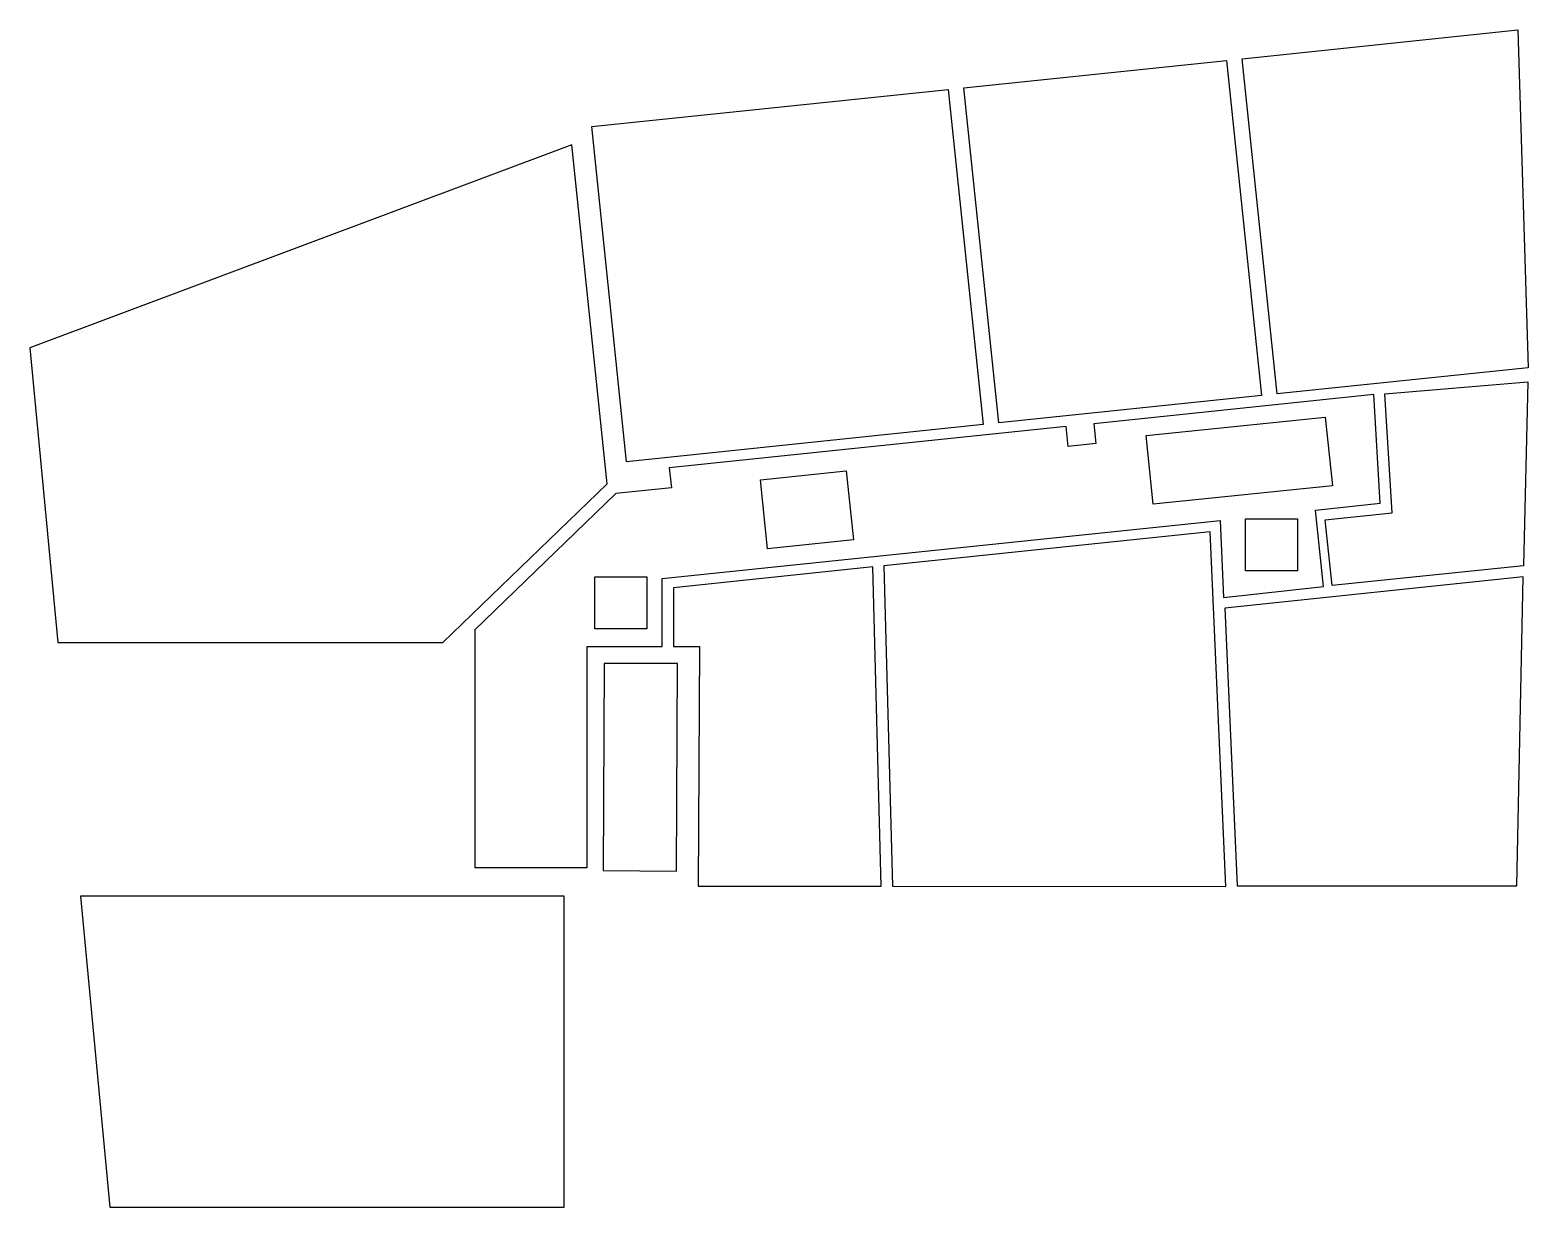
# Model space of a CAD drawing. Header units: metres. Extents: x -6944 to 10404, y -6872 to 6753.
import ezdxf

# ---------------------------------------------------------------- set-up
doc = ezdxf.new("R2010")
doc.units = ezdxf.units.M
doc.layers.add('AREE LEONARDO', color=5, linetype='Continuous')

msp = doc.modelspace()

# ---------------------------------------------------------------- linework, layer by layer
at = {"layer": 'AREE LEONARDO'}
for points in [[(10287, 6753), (10404, 2844), (7499, 2541), (7095, 6420)], [(6913, 6401), (7318, 2522), (4275, 2205), (3870, 6084)], [(3689, 6065), (4093, 2186), (-34, 1755), (-439, 5634)], [(-668, 5422), (-6944, 3075), (-6621, -339), (-2161, -339), (-259, 1500)], [(-1793, -2942), (-493, -2942), (-493, -382), (378, -382), (378, 405), (6838, 1076), (6877, 185), (8035, 311), (7942, 1196), (8693, 1274), (8616, 2534), (5374, 2195), (5397, 1967), (5079, 1933), (5055, 2162), (460, 1683), (484, 1454), (-160, 1387), (-1793, -192)], [(2945, 551), (3045, -3159), (6904, -3160), (6723, 945)], [(7034, -3156), (10274, -3156), (10349, 422), (6892, 62)], [(-759, -3272), (-6359, -3272), (-6019, -6872), (-759, -6872)]]:
    msp.add_lwpolyline(points, close=True, dxfattribs=at)
at = {"layer": 'AREE LEONARDO', "color": 3}
for points in [[(10352, 552), (8134, 321), (8055, 1083), (8830, 1164), (8746, 2543), (10400, 2682)], [(508, 297), (508, -382), (808, -382), (794, -3157), (2914, -3157), (2815, 537)], [(-307, -2978), (543, -2983), (555, -582), (-295, -582)]]:
    msp.add_lwpolyline(points, close=True, dxfattribs=at)
at = {"layer": 'AREE LEONARDO', "color": 2}
for points in [[(5981, 2060), (8055, 2273), (8138, 1478), (6064, 1264)], [(1514, 1544), (2509, 1648), (2592, 853), (1598, 748)]]:
    msp.add_lwpolyline(points, close=True, dxfattribs=at)
at = {"layer": 'AREE LEONARDO', "color": 1}
for points in [[(7133, 1093), (7733, 1093), (7733, 493), (7133, 493)], [(-401, 421), (199, 421), (199, -179), (-401, -179)]]:
    msp.add_lwpolyline(points, close=True, dxfattribs=at)

doc.saveas('drawing.dxf')
